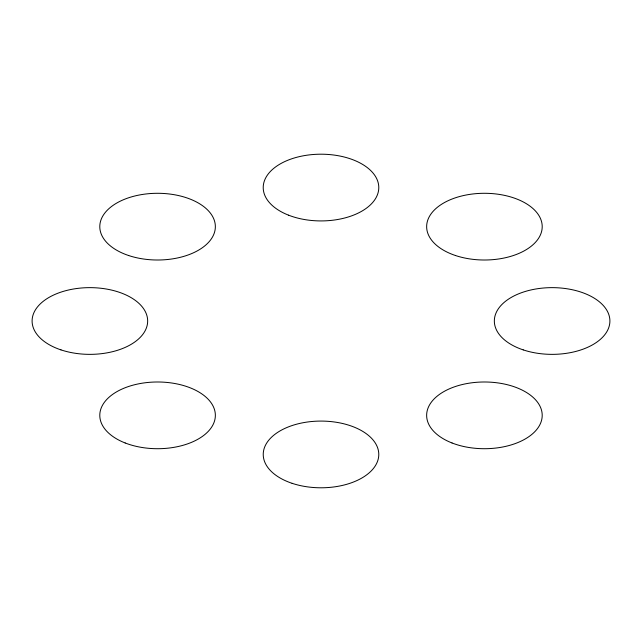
<?xml version="1.0" encoding="UTF-8"?>
<svg xmlns="http://www.w3.org/2000/svg" width="642" height="642" viewBox="0 0 642 642"><rect width="100%" height="100%" fill="white"/><g stroke="black" fill="none" stroke-linecap="round" stroke-linejoin="round"><path stroke-width="0.96" d="M288.611 215.19A57.78 33.36 0 0 0 378.636 189.944A57.78 33.36 0 0 0 295.753 157.555A57.78 33.36 0 0 0 288.611 215.19M128.681 255.54A57.78 33.36 0 0 0 215.351 226.65A57.78 33.36 0 0 0 128.681 197.76A57.78 33.36 0 0 0 128.681 255.54M125.19 442.98A57.78 33.36 0 0 0 215.206 417.733A57.78 33.36 0 0 0 132.324 385.344A57.78 33.36 0 0 0 125.19 442.98M60.99 349.89A57.78 33.36 0 0 0 147.66 321A57.78 33.36 0 0 0 60.99 292.11A57.78 33.36 0 0 0 60.99 349.89M452.04 442.98A57.78 33.36 0 0 0 542.057 417.733A57.78 33.36 0 0 0 459.182 385.344A57.78 33.36 0 0 0 452.04 442.98M292.11 483.322A57.78 33.36 0 0 0 378.78 454.44A57.78 33.36 0 0 0 292.11 425.55A57.78 33.36 0 0 0 292.11 483.322M455.539 255.54A57.78 33.36 0 0 0 542.209 226.65A57.78 33.36 0 0 0 455.539 197.76A57.78 33.36 0 0 0 455.539 255.54M523.23 349.89A57.78 33.36 0 0 0 609.9 321A57.78 33.36 0 0 0 523.23 292.11A57.78 33.36 0 0 0 523.23 349.89"/></g></svg>
